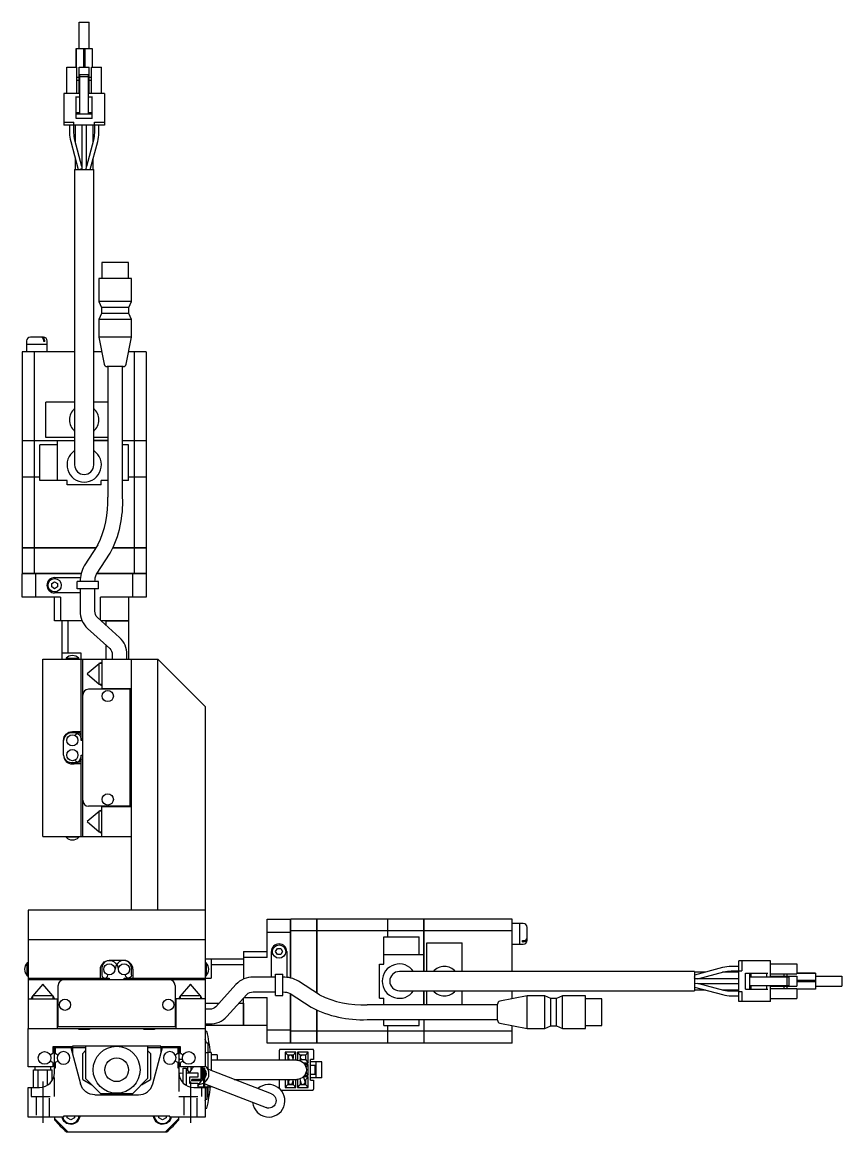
# Model space of a CAD drawing. Extents: x 0 to 1293, y -8 to 999.
# Drawn here: x 669 to 946.6, y 325.2 to 700.8 of the extents above; entities that cross this region are included whole.
import ezdxf

# ---------------------------------------------------------------- set-up
doc = ezdxf.new("R2010")
doc.units = 0
doc.header["$LTSCALE"] = 0.5
doc.linetypes.add('CENTER', pattern=[50.8, 31.75, -6.35, 6.35, -6.35])
doc.linetypes.add('DASHED', pattern=[19.05, 12.7, -6.35])
for name, color, linetype in [('MSM_CENTER', 1, 'CENTER'), ('MSM_CONTINUOUS', 7, 'CONTINUOUS'), ('MSM_DASHED', 4, 'DASHED')]:
    doc.layers.add(name, color=color, linetype=linetype)

msp = doc.modelspace()

# ---------------------------------------------------------------- linework, layer by layer
at = {"layer": 'MSM_CENTER'}
for p, q in [((675.96, 342.25), (675.96, 328.25)), ((725.96, 342.25), (725.96, 328.25))]:
    msp.add_line(p, q, dxfattribs=at)
at = {"layer": 'MSM_CONTINUOUS'}
for p, q in [((688.26, 691.95), (688.26, 700.85)), ((688.26, 700.85), (691.66, 700.85)), ((688.26, 691.95), (688.26, 700.85)), ((688.26, 691.95), (688.26, 700.85)), ((691.66, 691.95), (691.66, 700.85)), ((687.26, 691), (687.26, 691.95)), ((687.26, 691.95), (692.66, 691.95)), ((687.26, 691.95), (687.26, 685.6)), ((689.71, 691.95), (689.71, 685.6)), ((690.21, 691.95), (690.21, 685.6)), ((692.66, 691.95), (692.66, 685.6)), ((687.26, 690.7), (687.26, 691)), ((687.26, 685.6), (687.26, 690.7)), ((687.26, 688.9), (687.26, 689.2)), ((687.26, 689.2), (687.26, 689.01)), ((687.26, 689.01), (687.26, 685.6)), ((687.26, 685.6), (687.26, 688.9)), ((684.06, 685.6), (687.46, 685.6)), ((684.06, 676.7), (684.06, 685.6)), ((687.46, 676.7), (687.46, 685.6)), ((688.26, 685.6), (691.66, 685.6)), ((688.26, 676.7), (688.26, 685.6)), ((691.66, 676.7), (691.66, 685.6)), ((692.46, 685.6), (695.86, 685.6)), ((692.46, 676.7), (692.46, 685.6)), ((695.86, 676.7), (695.86, 685.6)), ((687.46, 682.25), (688.26, 682.25)), ((687.46, 681.25), (688.26, 681.25)), ((688.46, 669.7), (688.46, 683)), ((691.46, 683), (688.46, 683)), ((691.46, 682.3), (688.46, 682.3)), ((691.46, 669.7), (691.46, 683)), ((691.66, 682.25), (692.46, 682.25)), ((691.66, 681.25), (692.46, 681.25)), ((683.06, 676.7), (683.06, 666)), ((688.46, 676.7), (683.06, 676.7)), ((696.86, 676.7), (691.46, 676.7)), ((696.86, 676.7), (696.86, 666)), ((687.26, 668.2), (687.26, 675.75)), ((688.46, 675.45), (687.26, 675.45)), ((692.66, 675.45), (691.46, 675.45)), ((692.66, 668.2), (692.66, 675.75)), ((688.46, 670.2), (687.26, 670.2)), ((692.66, 669.7), (687.26, 669.7)), ((692.66, 670.2), (691.46, 670.2)), ((683.06, 667), (686.46, 667)), ((696.86, 666), (683.06, 666)), ((685.01, 666), (685.01, 663.37)), ((686.46, 666), (686.46, 667)), ((686.51, 663.37), (686.51, 666)), ((686.96, 666), (686.96, 660.42)), ((692.66, 668.2), (687.26, 668.2)), ((689.21, 666), (689.21, 651)), ((690.71, 652.03), (690.71, 666)), ((692.96, 660.42), (692.96, 666)), ((693.41, 666), (693.41, 663.36)), ((693.46, 667), (696.86, 667)), ((693.46, 666), (693.46, 667)), ((694.91, 663.36), (694.91, 666)), ((685.39, 660.48), (687.93, 651)), ((689.21, 652.03), (686.84, 660.87)), ((693.08, 660.88), (690.71, 652.03)), ((691.99, 651), (694.53, 660.49)), ((686.96, 654.63), (686.96, 651)), ((692.96, 651), (692.96, 654.63)), ((686.71, 651), (693.21, 651)), ((686.71, 651), (686.71, 551)), ((689.21, 651.09), (688.92, 651)), ((690.6, 651.13), (690.71, 652.03)), ((690.71, 651), (690.71, 651.09)), ((693.21, 551), (693.21, 651)), ((704.96, 619.55), (695.96, 619.55)), ((695.96, 619.55), (695.96, 614.05)), ((704.96, 614.05), (704.96, 619.55)), ((705.96, 614.05), (694.96, 614.05)), ((694.96, 614.05), (694.96, 606.25)), ((705.96, 606.25), (705.96, 614.05)), ((705.96, 606.25), (694.96, 606.25)), ((694.96, 606.25), (695.81, 604.25)), ((705.11, 604.25), (705.96, 606.25)), ((695.81, 602.25), (694.96, 600.25)), ((705.11, 604.25), (695.81, 604.25)), ((695.81, 604.25), (695.81, 602.25)), ((705.11, 602.25), (695.81, 602.25)), ((705.11, 602.25), (705.11, 604.25)), ((705.96, 600.25), (705.11, 602.25)), ((705.96, 600.25), (694.96, 600.25)), ((694.96, 600.25), (694.96, 594.25)), ((705.96, 594.25), (705.96, 600.25)), ((676.16, 594.25), (671.76, 594.25)), ((705.96, 594.25), (694.96, 594.25)), ((694.96, 594.25), (696.77, 585.05)), ((704.15, 585.05), (705.96, 594.25)), ((670.46, 592.95), (670.46, 591.8)), ((677.46, 591.8), (670.46, 591.8)), ((670.46, 591.75), (670.46, 589.25)), ((677.46, 591.75), (670.46, 591.75)), ((670.51, 591.8), (670.51, 591.75)), ((676.25, 592.75), (676.25, 592.95)), ((676.61, 592.75), (676.25, 592.75)), ((676.61, 592.75), (676.61, 592.95)), ((677.41, 591.75), (677.41, 591.8)), ((677.46, 591.8), (677.46, 592.95)), ((677.46, 589.25), (677.46, 591.75)), ((686.71, 589.25), (668.96, 589.25)), ((668.96, 589.25), (668.96, 559.3)), ((672.99, 589.25), (672.99, 559.3)), ((695.94, 589.25), (693.21, 589.25)), ((710.96, 589.25), (704.98, 589.25)), ((706.93, 589.25), (706.93, 559.3)), ((710.96, 589.25), (710.96, 559.3)), ((703.17, 584.25), (697.75, 584.25)), ((697.96, 584.25), (697.96, 540.05)), ((702.96, 540.05), (702.96, 584.25)), ((676.96, 560.25), (676.96, 572.25)), ((686.71, 572.25), (676.96, 572.25)), ((697.96, 572.25), (693.21, 572.25)), ((702.96, 560.25), (702.96, 572.25)), ((686.71, 560.25), (676.96, 560.25)), ((697.96, 560.25), (693.21, 560.25)), ((668.96, 559.3), (686.71, 559.3)), ((668.96, 559.25), (668.96, 547)), ((668.96, 559.25), (686.71, 559.25)), ((669.01, 559.3), (669.01, 559.25)), ((672.99, 559.25), (672.99, 547)), ((673.25, 559.3), (673.25, 559.25)), ((674.96, 545.75), (674.96, 557.75)), ((680.96, 557.75), (674.96, 557.75)), ((680.96, 545.75), (680.96, 559.25)), ((693.21, 559.3), (697.96, 559.3)), ((697.96, 559.25), (693.21, 559.25)), ((702.96, 559.3), (710.96, 559.3)), ((702.96, 559.25), (710.96, 559.25)), ((704.96, 557.75), (702.96, 557.75)), ((704.96, 545.75), (704.96, 557.75)), ((706.67, 559.3), (706.67, 559.25)), ((706.93, 559.25), (706.93, 547)), ((710.91, 559.3), (710.91, 559.25)), ((710.96, 559.25), (710.96, 547)), ((668.96, 547), (674.96, 547)), ((668.96, 546.95), (668.96, 523)), ((668.96, 546.95), (674.96, 546.95)), ((669.01, 547), (669.01, 546.95)), ((672.99, 546.95), (672.99, 523)), ((673.25, 547), (673.25, 546.95)), ((684.18, 545.75), (674.96, 545.75)), ((684.18, 544.25), (684.18, 545.75)), ((697.96, 545.75), (695.74, 545.75)), ((695.74, 544.25), (695.74, 545.75)), ((704.96, 545.75), (702.96, 545.75)), ((704.96, 547), (710.96, 547)), ((704.96, 546.95), (710.96, 546.95)), ((706.67, 547), (706.67, 546.95)), ((706.93, 546.95), (706.93, 523)), ((710.91, 547), (710.91, 546.95)), ((710.96, 546.95), (710.96, 523)), ((695.74, 544.25), (684.18, 544.25)), ((668.96, 523), (694.02, 523)), ((668.96, 522.95), (668.96, 514.25)), ((668.96, 522.95), (693.98, 522.95)), ((669.01, 523), (669.01, 522.95)), ((672.99, 522.95), (672.99, 514.25)), ((673.25, 523), (673.25, 522.95)), ((694.62, 523.91), (689.94, 516.8)), ((699.68, 522.95), (710.96, 522.95)), ((699.7, 523), (710.96, 523)), ((706.67, 523), (706.67, 522.95)), ((706.93, 522.95), (706.93, 514.25)), ((710.91, 523), (710.91, 522.95)), ((710.96, 522.95), (710.96, 514.25)), ((694.12, 514.05), (698.8, 521.17)), ((688.93, 514.25), (668.96, 514.25)), ((669.06, 514.25), (668.96, 514.15)), ((668.96, 506.25), (668.96, 514.15)), ((688.9, 514.15), (668.96, 514.15)), ((673.5, 514.25), (673.46, 514.15)), ((673.46, 514.15), (673.46, 506.25)), ((678.96, 510.82), (679.96, 511.4)), ((678.96, 509.67), (678.96, 510.82)), ((679.96, 512.85), (688.67, 512.85)), ((679.96, 511.4), (680.96, 510.82)), ((680.96, 510.82), (680.96, 509.67)), ((687.62, 509), (687.62, 511.5)), ((687.87, 511.5), (687.62, 511.5)), ((694.86, 511.5), (687.87, 511.5)), ((710.96, 514.15), (694.18, 514.15)), ((710.96, 514.25), (694.25, 514.25)), ((694.86, 509), (694.86, 511.5)), ((706.42, 514.25), (706.46, 514.15)), ((706.46, 506.25), (706.46, 514.15)), ((710.96, 514.15), (710.86, 514.25)), ((710.96, 514.15), (710.96, 506.25)), ((679.96, 509.09), (678.96, 509.67)), ((680.96, 509.67), (679.96, 509.09)), ((688.59, 507.65), (679.96, 507.65)), ((687.87, 509), (687.62, 509)), ((694.86, 509), (687.87, 509)), ((688.59, 509), (688.59, 501.52)), ((693.59, 501.52), (693.59, 509)), ((681.96, 506.25), (668.96, 506.25)), ((679.96, 498.25), (679.96, 506.25)), ((681.96, 506.25), (681.96, 498.25)), ((710.96, 506.25), (695.46, 506.25)), ((695.46, 498.44), (695.46, 506.25)), ((704.96, 506.25), (704.96, 498.25)), ((689.25, 498.25), (679.96, 498.25)), ((682.46, 485.25), (682.46, 498.25)), ((684.46, 498.25), (684.46, 487.25)), ((701.96, 492.61), (694.43, 499.36)), ((704.96, 498.25), (695.67, 498.25)), ((697.46, 496.64), (697.46, 498.25)), ((697.46, 498.25), (704.96, 498.25)), ((704.96, 498.25), (704.96, 485.25)), ((691.09, 495.64), (698.62, 488.89)), ((697.46, 485.25), (697.46, 489.93)), ((675.96, 425.25), (675.96, 485.25)), ((675.96, 485.25), (714.96, 485.25)), ((688.96, 487.25), (682.46, 487.25)), ((683.81, 485.54), (688.11, 485.54)), ((683.81, 485.54), (683.81, 485.25)), ((688.11, 485.25), (688.11, 485.54)), ((688.96, 457.75), (688.96, 487.25)), ((689.46, 425.25), (689.46, 485.25)), ((695.96, 485.25), (695.96, 475.05)), ((699.46, 486.73), (699.46, 485.25)), ((704.46, 485.25), (704.46, 486.73)), ((705.96, 400.25), (705.96, 485.25)), ((714.96, 400.35), (714.96, 485.25)), ((730.96, 469.25), (714.96, 485.25)), ((695.01, 483.69), (690.96, 480.25)), ((694.96, 483.75), (694.96, 476.75)), ((695.96, 483.75), (694.96, 483.75)), ((695.84, 484.15), (695.09, 483.75)), ((695.96, 483.99), (695.84, 484.15)), ((690.96, 480.25), (695.01, 476.81)), ((705.46, 475.05), (691.46, 475.05)), ((694.96, 476.75), (695.96, 476.75)), ((695.09, 476.75), (695.84, 476.35)), ((695.84, 476.35), (695.96, 476.51)), ((695.96, 475.25), (705.96, 475.25)), ((704.46, 475.25), (704.46, 475.05)), ((705.46, 475.05), (705.46, 435.45)), ((730.96, 469.25), (730.96, 400.35)), ((687.96, 460.25), (685.46, 460.25)), ((685.96, 460.75), (688.96, 460.75)), ((682.96, 452.75), (682.96, 457.75)), ((689.46, 457.75), (688.96, 457.75)), ((688.96, 425.25), (688.96, 452.75)), ((688.96, 452.75), (689.46, 452.75)), ((685.46, 450.25), (687.96, 450.25)), ((688.96, 449.75), (685.96, 449.75)), ((695.04, 433.71), (690.96, 430.25)), ((705.46, 435.45), (691.46, 435.45)), ((694.96, 433.75), (694.96, 426.75)), ((695.96, 433.75), (694.96, 433.75)), ((695.84, 434.15), (695.09, 433.75)), ((695.96, 433.99), (695.84, 434.15)), ((695.96, 425.25), (695.96, 435.45)), ((705.96, 435.25), (695.96, 435.25)), ((704.46, 435.45), (704.46, 435.25)), ((690.96, 430.25), (695.02, 426.8)), ((675.96, 425.25), (705.96, 425.25)), ((683.81, 425.25), (683.81, 424.95)), ((688.11, 424.95), (683.81, 424.95)), ((688.11, 424.95), (688.11, 425.25)), ((694.96, 426.75), (695.96, 426.75)), ((695.09, 426.75), (695.84, 426.35)), ((695.84, 426.35), (695.96, 426.51)), ((730.96, 400.25), (670.96, 400.25)), ((670.96, 400.25), (670.96, 360.25)), ((705.96, 400.35), (714.96, 400.35)), ((714.96, 400.35), (715.06, 400.25)), ((730.86, 400.25), (730.96, 400.35)), ((730.96, 400.25), (730.96, 360.25)), ((751.96, 384.25), (751.96, 397.25)), ((751.96, 397.25), (759.86, 397.25)), ((759.86, 377.3), (759.86, 397.25)), ((759.96, 397.15), (759.86, 397.25)), ((759.96, 377.28), (759.96, 397.25)), ((768.66, 397.25), (759.96, 397.25)), ((768.66, 397.25), (768.66, 372.22)), ((768.71, 397.2), (768.66, 397.2)), ((768.71, 397.25), (768.71, 372.19)), ((792.66, 397.25), (768.71, 397.25)), ((792.66, 397.25), (792.66, 391.25)), ((792.71, 397.2), (792.66, 397.2)), ((804.96, 397.25), (792.71, 397.25)), ((792.71, 397.25), (792.71, 391.25)), ((804.96, 379.5), (804.96, 397.25)), ((805.01, 397.2), (804.96, 397.2)), ((805.01, 397.25), (805.01, 379.5)), ((834.96, 397.25), (805.01, 397.25)), ((834.96, 379.5), (834.96, 397.25)), ((837.46, 395.75), (834.96, 395.75)), ((837.46, 388.75), (837.46, 395.75)), ((837.51, 395.7), (837.46, 395.7)), ((837.51, 388.75), (837.51, 395.75)), ((838.66, 395.75), (837.51, 395.75)), ((839.96, 390.05), (839.96, 394.45)), ((759.86, 392.75), (751.96, 392.75)), ((759.96, 392.71), (759.86, 392.75)), ((768.66, 393.22), (759.96, 393.22)), ((768.71, 392.96), (768.66, 392.96)), ((792.66, 393.22), (768.71, 393.22)), ((791.46, 382.03), (791.46, 391.25)), ((791.46, 391.25), (803.46, 391.25)), ((792.71, 392.96), (792.66, 392.96)), ((804.96, 393.22), (792.71, 393.22)), ((803.46, 385.25), (803.46, 391.25)), ((805.01, 392.96), (804.96, 392.96)), ((834.96, 393.22), (805.01, 393.22)), ((730.96, 390.25), (670.96, 390.25)), ((754.81, 386.25), (755.38, 387.25)), ((755.38, 387.25), (756.54, 387.25)), ((756.54, 387.25), (757.11, 386.25)), ((805.96, 379.5), (805.96, 389.25)), ((805.96, 389.25), (817.96, 389.25)), ((817.96, 379.5), (817.96, 389.25)), ((834.96, 388.75), (837.46, 388.75)), ((837.46, 388.8), (837.51, 388.8)), ((837.51, 388.75), (838.66, 388.75)), ((838.46, 389.96), (838.66, 389.96)), ((838.46, 389.6), (838.46, 389.96)), ((838.46, 389.6), (838.66, 389.6)), ((703.46, 383.25), (698.46, 383.25)), ((730.96, 383.75), (743.96, 383.75)), ((732.96, 383.75), (732.96, 377.25)), ((743.96, 386.25), (743.96, 376.96)), ((743.96, 386.25), (751.96, 386.25)), ((751.96, 384.25), (743.96, 384.25)), ((753.36, 377.62), (753.36, 386.25)), ((755.38, 385.25), (754.81, 386.25)), ((756.54, 385.25), (755.38, 385.25)), ((757.11, 386.25), (756.54, 385.25)), ((758.56, 386.25), (758.56, 377.54)), ((791.46, 385.25), (804.96, 385.25)), ((922.41, 383.15), (911.71, 383.15)), ((911.71, 369.35), (911.71, 383.15)), ((912.71, 383.15), (912.71, 379.75)), ((922.41, 377.75), (922.41, 383.15)), ((670.67, 378.1), (670.67, 382.4)), ((670.96, 382.4), (670.67, 382.4)), ((695.46, 377.25), (695.46, 380.25)), ((695.96, 380.75), (695.96, 378.25)), ((705.96, 378.25), (705.96, 380.75)), ((706.46, 380.25), (706.46, 377.25)), ((731.25, 382.4), (730.96, 382.4)), ((731.25, 382.4), (731.25, 378.1)), ((743.96, 381.75), (732.96, 381.75)), ((789.96, 370.47), (789.96, 382.03)), ((789.96, 382.03), (791.46, 382.03)), ((896.71, 379.5), (796.71, 379.5)), ((906.19, 380.82), (896.71, 378.27)), ((896.71, 379.5), (896.71, 373)), ((897.74, 377), (906.58, 379.37)), ((911.71, 381.2), (909.08, 381.2)), ((909.08, 379.7), (911.71, 379.7)), ((911.71, 379.75), (912.71, 379.75)), ((922.41, 382.15), (931.31, 382.15)), ((931.31, 382.15), (931.31, 378.75)), ((670.67, 378.1), (670.96, 378.1)), ((670.96, 377.25), (698.46, 377.25)), ((670.96, 376.75), (730.96, 376.75)), ((698.46, 377.25), (698.46, 376.75)), ((703.46, 377.25), (732.96, 377.25)), ((703.46, 376.75), (703.46, 377.25)), ((730.96, 378.1), (731.25, 378.1)), ((754.71, 377.62), (747.23, 377.62)), ((754.71, 378.59), (757.21, 378.59)), ((754.71, 378.33), (754.71, 378.59)), ((754.71, 371.35), (754.71, 378.33)), ((757.21, 378.33), (757.21, 378.59)), ((757.21, 371.35), (757.21, 378.33)), ((769.63, 371.59), (762.51, 376.27)), ((900.34, 379.25), (896.71, 379.25)), ((896.8, 377), (896.71, 377.28)), ((911.71, 377), (896.71, 377)), ((896.84, 375.61), (897.74, 375.5)), ((911.71, 379.25), (906.13, 379.25)), ((913.91, 373.55), (913.91, 378.95)), ((913.91, 378.95), (921.46, 378.95)), ((915.41, 373.55), (915.41, 378.95)), ((915.41, 377.75), (928.71, 377.75)), ((915.91, 377.75), (915.91, 378.95)), ((921.16, 377.75), (921.16, 378.95)), ((922.41, 378.75), (931.31, 378.75)), ((922.41, 377.95), (931.31, 377.95)), ((926.96, 378.75), (926.96, 377.95)), ((927.96, 378.75), (927.96, 377.95)), ((928.01, 374.75), (928.01, 377.75)), ((928.71, 374.75), (928.71, 377.75)), ((931.31, 378.95), (934.61, 378.95)), ((934.73, 378.95), (931.31, 378.95)), ((931.31, 378.95), (936.41, 378.95)), ((937.66, 378.95), (931.31, 378.95)), ((931.31, 377.95), (931.31, 374.55)), ((937.66, 376.5), (931.31, 376.5)), ((937.66, 376), (931.31, 376)), ((934.61, 378.95), (934.91, 378.95)), ((934.91, 378.95), (934.73, 378.95)), ((936.41, 378.95), (936.71, 378.95)), ((936.71, 378.95), (937.66, 378.95)), ((937.66, 378.95), (937.66, 373.55)), ((937.66, 377.95), (946.56, 377.95)), ((937.66, 377.95), (946.56, 377.95)), ((937.66, 377.95), (946.56, 377.95)), ((946.56, 377.95), (946.56, 374.55)), ((675.96, 375.25), (672.51, 371.19)), ((679.37, 371.25), (675.96, 375.25)), ((681.16, 360.75), (681.16, 374.75)), ((720.76, 374.75), (720.76, 360.75)), ((725.96, 375.25), (722.52, 371.2)), ((729.37, 371.25), (725.96, 375.25)), ((741.35, 375.11), (734.6, 367.59)), ((747.23, 372.62), (754.71, 372.62)), ((759.76, 372.09), (766.88, 367.41)), ((759.86, 355.25), (759.86, 372.02)), ((759.96, 355.25), (759.96, 371.96)), ((796.71, 373), (896.71, 373)), ((804.96, 368.25), (804.96, 373)), ((805.01, 373), (805.01, 368.25)), ((805.96, 368.25), (805.96, 373)), ((817.96, 368.25), (817.96, 373)), ((834.96, 370.26), (834.96, 373)), ((896.71, 375.5), (896.8, 375.5)), ((896.71, 374.22), (906.2, 371.68)), ((896.71, 373.25), (900.34, 373.25)), ((897.74, 375.5), (911.71, 375.5)), ((906.59, 373.12), (897.74, 375.5)), ((906.13, 373.25), (911.71, 373.25)), ((911.71, 372.8), (909.08, 372.8)), ((911.71, 372.75), (912.71, 372.75)), ((912.71, 372.75), (912.71, 369.35)), ((913.91, 373.55), (921.46, 373.55)), ((915.41, 374.75), (928.71, 374.75)), ((915.91, 373.55), (915.91, 374.75)), ((921.16, 373.55), (921.16, 374.75)), ((922.41, 369.35), (922.41, 374.75)), ((922.41, 374.55), (931.31, 374.55)), ((922.41, 373.75), (931.31, 373.75)), ((926.96, 374.55), (926.96, 373.75)), ((927.96, 374.55), (927.96, 373.75)), ((931.31, 373.75), (931.31, 370.35)), ((937.66, 373.55), (931.31, 373.55)), ((937.66, 374.55), (946.56, 374.55)), ((670.96, 370.25), (681.16, 370.25)), ((672.46, 371.12), (672.06, 370.37)), ((672.06, 370.37), (672.22, 370.25)), ((679.46, 371.25), (672.46, 371.25)), ((672.46, 371.25), (672.46, 370.25)), ((679.46, 370.25), (679.46, 371.25)), ((679.86, 370.37), (679.46, 371.12)), ((679.7, 370.25), (679.86, 370.37)), ((680.96, 360.25), (680.96, 370.25)), ((730.96, 370.25), (720.76, 370.25)), ((720.96, 370.25), (720.96, 360.25)), ((722.46, 371.12), (722.06, 370.37)), ((722.06, 370.37), (722.22, 370.25)), ((729.46, 371.25), (722.46, 371.25)), ((722.46, 371.25), (722.46, 370.25)), ((729.46, 370.25), (729.46, 371.25)), ((729.86, 370.37), (729.46, 371.12)), ((729.7, 370.25), (729.86, 370.37)), ((730.96, 368.75), (735.64, 368.75)), ((738.32, 364.25), (745.07, 371.78)), ((742.36, 368.75), (743.96, 368.75)), ((743.96, 361.25), (743.96, 370.54)), ((743.96, 368.75), (743.96, 361.25)), ((744.15, 370.75), (751.96, 370.75)), ((751.96, 355.25), (751.96, 370.75)), ((754.71, 371.35), (757.21, 371.35)), ((829.96, 368.25), (785.76, 368.25)), ((789.96, 370.47), (791.46, 370.47)), ((791.46, 368.25), (791.46, 370.47)), ((829.96, 363.04), (829.96, 368.46)), ((839.96, 371.25), (830.77, 369.44)), ((839.96, 360.25), (839.96, 371.25)), ((845.96, 371.25), (839.96, 371.25)), ((845.96, 360.25), (845.96, 371.25)), ((847.96, 370.4), (845.96, 371.25)), ((847.96, 361.1), (847.96, 370.4)), ((849.96, 370.4), (847.96, 370.4)), ((851.96, 371.25), (849.96, 370.4)), ((849.96, 361.1), (849.96, 370.4)), ((851.96, 360.25), (851.96, 371.25)), ((859.76, 371.25), (851.96, 371.25)), ((859.76, 360.25), (859.76, 371.25)), ((865.26, 370.25), (859.76, 370.25)), ((865.26, 361.25), (865.26, 370.25)), ((909.08, 371.3), (911.71, 371.3)), ((922.41, 369.35), (911.71, 369.35)), ((922.41, 370.35), (931.31, 370.35)), ((732.44, 366.75), (730.96, 366.75)), ((768.66, 366.53), (768.66, 355.25)), ((768.71, 366.51), (768.71, 355.25)), ((681.16, 361.75), (680.96, 361.75)), ((720.76, 360.75), (681.16, 360.75)), ((720.96, 361.75), (720.76, 361.75)), ((730.96, 361.75), (732.44, 361.75)), ((743.96, 361.25), (730.96, 361.25)), ((751.96, 361.25), (743.96, 361.25)), ((785.76, 363.25), (829.96, 363.25)), ((791.46, 361.25), (791.46, 363.25)), ((791.46, 361.25), (803.46, 361.25)), ((792.66, 361.25), (792.66, 355.25)), ((792.71, 361.25), (792.71, 355.25)), ((803.46, 361.25), (803.46, 363.25)), ((804.96, 363.25), (804.96, 355.25)), ((805.01, 363.25), (805.01, 355.25)), ((805.96, 363.25), (817.96, 363.25)), ((830.77, 362.05), (839.96, 360.25)), ((834.96, 355.25), (834.96, 361.23)), ((845.96, 360.25), (847.96, 361.1)), ((847.96, 361.1), (849.96, 361.1)), ((849.96, 361.1), (851.96, 360.25)), ((859.76, 361.25), (865.26, 361.25)), ((670.96, 360.25), (680.96, 360.25)), ((670.96, 347.25), (670.96, 360.25)), ((670.96, 360.25), (680.96, 360.25)), ((680.96, 360.25), (688.16, 360.25)), ((688.16, 360.25), (691.76, 360.25)), ((688.16, 359.9), (688.16, 360.25)), ((691.76, 359.9), (688.16, 359.9)), ((690.71, 360.25), (690.71, 359.9)), ((691.76, 360.25), (691.76, 359.9)), ((691.76, 360.25), (710.16, 360.25)), ((710.16, 360.25), (713.76, 360.25)), ((710.16, 359.9), (710.16, 360.25)), ((713.76, 359.9), (710.16, 359.9)), ((711.21, 359.9), (711.21, 360.25)), ((713.76, 360.25), (713.76, 359.9)), ((713.76, 360.25), (730.96, 360.25)), ((720.96, 360.25), (730.96, 360.25)), ((730.96, 360.25), (730.96, 347.25)), ((731.53, 359.25), (730.96, 359.25)), ((751.96, 359.75), (759.86, 359.75)), ((759.96, 359.79), (759.86, 359.75)), ((768.66, 359.28), (759.96, 359.28)), ((768.71, 359.53), (768.66, 359.53)), ((792.66, 359.28), (768.71, 359.28)), ((792.71, 359.53), (792.66, 359.53)), ((804.96, 359.28), (792.71, 359.28)), ((805.01, 359.53), (804.96, 359.53)), ((834.96, 359.28), (805.01, 359.28)), ((839.96, 360.25), (845.96, 360.25)), ((851.96, 360.25), (859.76, 360.25)), ((685.96, 354.05), (679.36, 354.05)), ((679.36, 354.05), (679.36, 351.78)), ((679.96, 346.75), (679.96, 354.05)), ((680.16, 353.75), (680.16, 351.78)), ((680.16, 353.75), (690.46, 353.75)), ((685.46, 353.75), (688.75, 341.45)), ((715.96, 354.25), (685.96, 354.25)), ((685.96, 354.25), (685.96, 354.05)), ((685.96, 353.75), (685.96, 351.88)), ((690.46, 354.25), (690.46, 343.25)), ((711.46, 354.25), (711.46, 343.25)), ((711.46, 353.75), (721.76, 353.75)), ((713.17, 341.45), (716.46, 353.75)), ((715.96, 354.05), (715.96, 354.25)), ((722.56, 354.05), (715.96, 354.05)), ((715.96, 353.75), (715.96, 351.88)), ((721.76, 351.78), (721.76, 353.75)), ((721.96, 354.05), (721.96, 346.75)), ((722.42, 353.88), (722.56, 353.87)), ((722.56, 351.78), (722.56, 354.05)), ((731.36, 355.25), (730.96, 356.64)), ((731.96, 355.25), (731.36, 355.25)), ((731.96, 346.42), (731.96, 355.25)), ((759.86, 355.25), (751.96, 355.25)), ((767.36, 353.15), (756.36, 353.15)), ((759.86, 355.25), (759.96, 355.35)), ((768.66, 355.25), (759.96, 355.25)), ((768.71, 355.3), (768.66, 355.3)), ((792.66, 355.25), (768.71, 355.25)), ((792.71, 355.3), (792.66, 355.3)), ((804.96, 355.25), (792.71, 355.25)), ((805.01, 355.3), (804.96, 355.3)), ((834.96, 355.25), (805.01, 355.25)), ((690.46, 352.75), (689.46, 351.75)), ((689.46, 342.94), (689.46, 351.75)), ((712.46, 351.75), (711.46, 352.75)), ((712.46, 351.75), (712.46, 342.94)), ((722.56, 352.03), (721.96, 352.03)), ((722.42, 349.82), (723.24, 349.89)), ((731.96, 352.03), (730.96, 352.03)), ((732.96, 352.07), (731.96, 352.07)), ((732.96, 352.07), (732.96, 346.03)), ((734.96, 351.25), (732.96, 351.25)), ((761.96, 349.5), (732.96, 349.5)), ((734.96, 351.25), (734.96, 349.5)), ((756.06, 349.5), (756.06, 352.85)), ((761.61, 352.25), (758.06, 352.25)), ((758.06, 352.25), (758.06, 349.5)), ((758.96, 351.2), (758.06, 352.25)), ((758.96, 349.7), (758.79, 349.5)), ((758.96, 351.2), (758.96, 349.7)), ((760.71, 351.2), (758.96, 351.2)), ((758.96, 350.82), (759.34, 351.2)), ((759.25, 349.78), (758.96, 350.07)), ((758.96, 349.7), (759.28, 349.7)), ((759.12, 350.23), (759.33, 349.5)), ((760.9, 349.5), (760.55, 350.66)), ((760.71, 351.2), (761.61, 352.25)), ((760.71, 351.2), (760.71, 350.13)), ((761.61, 349.5), (761.61, 352.25)), ((762.21, 352.25), (762.21, 349.49)), ((765.86, 352.25), (762.21, 352.25)), ((763.16, 351.2), (762.21, 352.25)), ((763.16, 349.7), (762.86, 349.37)), ((763.16, 351.2), (763.16, 349.7)), ((764.91, 351.2), (763.16, 351.2)), ((763.16, 350.82), (763.54, 351.2)), ((763.54, 349.7), (763.16, 350.07)), ((763.16, 349.7), (764.91, 349.7)), ((764.91, 351.2), (765.86, 352.25)), ((764.91, 351.2), (764.91, 349.7)), ((764.91, 349.7), (765.86, 348.65)), ((765.86, 348.65), (765.86, 352.25)), ((767.66, 349.75), (766.66, 349.75)), ((766.66, 342.75), (766.66, 349.75)), ((767.66, 352.85), (767.66, 349.75)), ((679.36, 347.25), (670.96, 347.25)), ((672.78, 340.25), (672.78, 346.25)), ((672.78, 346.25), (679.14, 346.25)), ((673.21, 347.25), (673.21, 346.25)), ((674.37, 340.25), (674.37, 346.25)), ((677.55, 341.03), (677.55, 346.25)), ((678.71, 346.25), (678.71, 347.25)), ((679.14, 342.66), (679.14, 346.25)), ((679.36, 348.71), (679.36, 347.25)), ((679.86, 345.25), (679.86, 346.75)), ((680.16, 346.75), (679.86, 346.75)), ((680.16, 348.71), (680.16, 346.75)), ((721.76, 346.75), (721.76, 348.71)), ((722.06, 346.75), (721.76, 346.75)), ((722.06, 346.75), (722.06, 345.25)), ((722.56, 347.25), (722.56, 348.71)), ((730.96, 347.25), (722.56, 347.25)), ((723.46, 341.78), (723.46, 346.75)), ((723.46, 346.75), (724.46, 346.75)), ((724.46, 346.75), (724.46, 340.98)), ((725.06, 345.84), (725.06, 347.25)), ((726.37, 346.53), (725.49, 345.25)), ((726.16, 346.23), (726.16, 347.25)), ((729.46, 347.25), (729.46, 342.95)), ((729.96, 347.25), (729.96, 342.95)), ((730.36, 346.75), (730.36, 340.25)), ((730.36, 346.75), (730.86, 346.75)), ((730.86, 340.25), (730.86, 346.75)), ((753.37, 338.08), (731.83, 346.47)), ((764.15, 348.65), (765.86, 348.65)), ((765.86, 348.05), (764.67, 348.05)), ((765.07, 347.18), (765.86, 348.05)), ((765.86, 344.45), (765.86, 348.05)), ((770.46, 348.95), (766.66, 348.95)), ((766.66, 347.75), (768.16, 347.75)), ((768.16, 344.75), (768.16, 347.75)), ((768.55, 343.55), (768.55, 348.95)), ((770.46, 343.55), (770.46, 348.95)), ((689.46, 342.94), (692.55, 341.16)), ((690.46, 343.25), (695.46, 338.25)), ((706.46, 338.25), (711.46, 343.25)), ((709.38, 341.16), (712.46, 342.94)), ((723.46, 344.99), (722.42, 345.08)), ((723.46, 342.3), (723.26, 342)), ((724.46, 345.25), (728.46, 345.25)), ((728.46, 343.75), (725.66, 343.75)), ((725.66, 343.75), (725.66, 341.75)), ((726.46, 342.45), (726.46, 342.95)), ((729.46, 342.95), (726.46, 342.95)), ((729.46, 342.45), (726.46, 342.45)), ((728.46, 345.25), (728.46, 343.75)), ((728.46, 340.75), (729.34, 342.03)), ((729.34, 342.03), (729.66, 342.49)), ((729.96, 342.93), (730.36, 343.51)), ((740.75, 343), (761.96, 343)), ((756.06, 339.91), (756.06, 343)), ((758.06, 343), (758.06, 340.25)), ((758.96, 342.8), (758.79, 343)), ((758.96, 342.8), (758.96, 341.3)), ((759.28, 342.8), (758.96, 342.8)), ((758.96, 342.42), (759.25, 342.71)), ((759.33, 343), (759.12, 342.26)), ((760.55, 341.83), (760.9, 343)), ((760.71, 342.36), (760.71, 341.3)), ((761.61, 340.25), (761.61, 343)), ((762.21, 343.01), (762.21, 340.25)), ((763, 342.98), (762.86, 343.13)), ((762.95, 343.15), (763.31, 341.85)), ((763.16, 342.39), (763.16, 341.3)), ((764.76, 342.25), (764.28, 343.97)), ((765.86, 343.85), (764.31, 343.85)), ((764.6, 342.8), (764.91, 342.8)), ((764.67, 344.45), (765.86, 344.45)), ((764.91, 342.8), (765.86, 343.85)), ((764.91, 342.8), (764.91, 341.3)), ((765.07, 345.32), (765.86, 344.45)), ((765.86, 340.25), (765.86, 343.85)), ((766.66, 344.75), (768.16, 344.75)), ((770.46, 343.55), (766.66, 343.55)), ((766.66, 342.75), (767.66, 342.75)), ((767.66, 342.75), (767.66, 339.65)), ((670.96, 330.25), (670.96, 340.25)), ((670.96, 340.25), (674.86, 340.25)), ((695.46, 338.25), (706.46, 338.25)), ((697.59, 338.25), (698.46, 337.75)), ((703.46, 337.75), (704.33, 338.25)), ((725.66, 341.75), (728.46, 341.75)), ((727.06, 340.25), (730.96, 340.25)), ((728.46, 341.75), (728.46, 340.25)), ((728.46, 340.47), (730.36, 340.47)), ((730.28, 341.71), (730.36, 341.68)), ((730.86, 341.48), (751.55, 333.42)), ((730.86, 340.47), (731.96, 340.47)), ((730.96, 340.25), (730.96, 330.25)), ((731.46, 340.15), (730.96, 340.15)), ((731.46, 340.15), (731.46, 336.35)), ((731.96, 337.25), (731.96, 341.06)), ((731.96, 340.43), (732.96, 340.43)), ((732.96, 340.67), (732.96, 340.43)), ((756.62, 339.35), (767.36, 339.35)), ((758.96, 341.3), (758.06, 340.25)), ((758.06, 340.25), (761.61, 340.25)), ((759.34, 341.3), (758.96, 341.67)), ((758.96, 341.3), (760.71, 341.3)), ((760.71, 341.3), (761.61, 340.25)), ((763.16, 341.3), (762.21, 340.25)), ((762.21, 340.25), (765.86, 340.25)), ((763.54, 341.3), (763.16, 341.67)), ((763.16, 341.3), (764.91, 341.3)), ((764.91, 341.3), (765.86, 340.25)), ((693.58, 337.75), (708.34, 337.75)), ((730.96, 335.85), (731.1, 336.35)), ((730.96, 336.35), (731.46, 336.35)), ((731.46, 337.25), (731.96, 337.25)), ((718.96, 330.55), (682.96, 330.55)), ((682.96, 330.55), (682.96, 330.25)), ((684.21, 330.03), (684.21, 330.55)), ((686.71, 330.55), (686.71, 330.03)), ((715.21, 330.03), (715.21, 330.55)), ((717.71, 330.55), (717.71, 330.03)), ((718.96, 330.25), (718.96, 330.55)), ((730.96, 333.25), (731.53, 333.25)), ((682.96, 330.25), (670.96, 330.25)), ((679.96, 330.25), (679.96, 329.28)), ((679.96, 329.75), (684.46, 325.25)), ((685.46, 329.3), (684.21, 330.03)), ((686.71, 330.03), (685.46, 329.3)), ((716.46, 329.3), (715.21, 330.03)), ((717.71, 330.03), (716.46, 329.3)), ((717.46, 325.25), (721.96, 329.75)), ((730.96, 330.25), (718.96, 330.25)), ((721.96, 329.28), (721.96, 330.25)), ((683.99, 325.25), (717.93, 325.25))]:
    msp.add_line(p, q, dxfattribs=at)
for centre, radius in [((679.96, 510.25), 2.25), ((697.96, 472.75), 1.9), ((685.96, 457.75), 1.9), ((685.96, 452.75), 1.9), ((697.96, 437.75), 1.9), ((755.96, 386.25), 2.25), ((698.46, 380.25), 1.9), ((703.46, 380.25), 1.9), ((683.46, 368.25), 1.9), ((718.46, 368.25), 1.9), ((700.96, 346.25), 7.95), ((676.56, 350.25), 2.15), ((700.96, 346.25), 4), ((725.36, 350.25), 2.15)]:
    msp.add_circle(centre, radius, dxfattribs=at)
at = {"layer": 'MSM_CONTINUOUS', "extrusion": (0, 0, -1)}
for centre in [(-682.96, 350.25), (-718.96, 350.25)]:
    msp.add_circle(centre, 2.15, dxfattribs=at)
at = {"layer": 'MSM_CONTINUOUS'}
for centre, radius, start, end in [((696.16, 663.37), 11.15, 179.9911, 195.0006), ((683.8, 663.36), 11.11, 345, 0.006), ((690.92, 642.71), 8.64, 101.4457, 106.3197), ((692.28, 655.61), 4.79, 249.3932, 254.5796), ((671.76, 592.95), 1.3, 90, 180), ((675.29, 593.44), 0.809, 33.6126, 87.2927), ((675.61, 593.36), 0.891, 28.7486, 85.0367), ((674.64, 592.97), 1.61, 359.2584, 34.7863), ((676.16, 592.95), 1.3, 0, 90), ((674.94, 592.96), 1.66, 359.4455, 29.7231), ((697.75, 585.25), 1, 191.1187, 270), ((703.17, 585.25), 1, 270, 348.8813), ((689.96, 566.25), 5, 130.5416, 229.4584), ((689.96, 566.25), 5, 310.5416, 49.4584), ((689.96, 551), 5.82, 123.9465, 56.0535), ((689.96, 551), 3.25, 180, 360), ((664.84, 538.49), 33.15, 333.9155, 2.6872), ((666.65, 538.15), 36.36, 332.1486, 2.9777), ((699.34, 511.6), 10.74, 151.0436, 180.5246), ((679.96, 510.25), 2.6, 90, 270), ((696.49, 501.4), 7.9, 179.1704, 226.9119), ((696.56, 486.84), 7.9, 359.1704, 46.9119), ((685.96, 483.45), 3, 44.22, 135.78), ((691.46, 473.05), 2, 90, 180), ((685.46, 457.75), 2.5, 90, 180), ((687.96, 459.25), 1, 360, 180), ((685.96, 452.75), 3, 180, 360), ((685.46, 452.75), 2.5, 180, 270), ((691.46, 437.45), 2, 180, 270), ((685.96, 427.05), 3, 224.22, 315.78), ((838.66, 394.45), 1.3, 0, 90), ((839.15, 390.92), 0.809, 303.6126, 357.2927), ((755.96, 386.25), 2.6, 0, 180), ((838.68, 391.57), 1.61, 269.2584, 304.7863), ((838.66, 390.05), 1.3, 270, 360), ((838.68, 391.27), 1.66, 269.4455, 299.7231), ((839.07, 390.6), 0.891, 298.7486, 355.0367), ((698.46, 380.75), 2.5, 90, 180), ((703.46, 380.25), 3, 360, 180), ((703.46, 380.75), 2.5, 360, 90), ((672.76, 380.25), 3, 134.22, 225.78), ((729.16, 380.25), 3, 314.22, 45.78), ((796.71, 376.25), 5.82, 33.9465, 326.0534), ((796.71, 376.25), 3.25, 90, 270), ((811.96, 376.25), 5, 40.5416, 139.4584), ((909.08, 370.05), 11.15, 89.9911, 105.0006), ((683.16, 374.75), 2, 90, 180), ((696.96, 378.25), 1, 180, 360), ((718.76, 374.75), 2, 0, 90), ((747.12, 369.72), 7.9, 89.1704, 136.9119), ((757.31, 366.87), 10.74, 61.0436, 90.5246), ((888.45, 375.29), 8.61, 11.4361, 16.3294), ((901.33, 373.93), 4.79, 159.3932, 164.5796), ((811.96, 376.25), 5, 220.5416, 319.4584), ((784.21, 401.37), 33.15, 243.9155, 272.6872), ((830.96, 368.46), 1, 101.1187, 180), ((909.08, 382.41), 11.11, 255, 270.006), ((783.87, 399.56), 36.36, 242.1486, 272.9777), ((732.55, 369.64), 7.9, 269.1704, 316.9119), ((830.96, 363.04), 1, 180, 258.8813), ((672.96, 346.25), 60, 5.5664, 12.5133), ((722.46, 354.38), 0.5, 221.2054, 265), ((756.36, 352.85), 0.3, 90, 180), ((767.36, 352.85), 0.3, 360, 90), ((722.46, 349.32), 0.5, 95, 180), ((759.84, 350.45), 0.75, 16.5209, 196.5209), ((725.73, 346.27), 0.796, 212.1747, 263.5765), ((728.73, 344.85), 3.5, 307.4801, 50.4273), ((674.86, 345.25), 5, 270, 0), ((722.46, 345.58), 0.5, 216.8699, 265), ((727.06, 345.25), 5, 180, 270), ((729.46, 342.95), 0.5, 270, 0), ((759.84, 342.05), 0.75, 163.4791, 343.4791), ((764.04, 342.05), 0.75, 195.6242, 15.6242), ((708.34, 342.75), 5, 270, 345), ((728.73, 344.85), 3.5, 272.3831, 297.7509), ((672.96, 346.25), 60, 347.4867, 354.4336), ((752.46, 335.75), 5.5, 185.7366, 131.6652), ((767.36, 339.65), 0.3, 270, 360), ((685.46, 330.75), 2.75, 190.4757, 355.8294), ((716.46, 330.75), 2.75, 184.1706, 349.5243), ((700.96, 346.25), 27, 218.9424, 231.0576), ((700.96, 346.25), 27, 308.9424, 321.0576)]:
    msp.add_arc(centre, radius, start, end, dxfattribs=at)
at = {"layer": 'MSM_CONTINUOUS', "extrusion": (0, 0, -1)}
for centre, radius, start, end in [((-696.16, 663.37), 9.65, 345.0035, 0.008), ((-683.8, 663.36), 9.61, 179.9909, 195.0002), ((-700.25, 511.48), 6.65, 0.1766, 22.7547), ((-696.57, 501.44), 2.98, 315.8822, 1.5929), ((-696.48, 486.81), 2.98, 135.8822, 181.5929), ((-685.96, 457.75), 3, 0, 180), ((-687.96, 451.25), 1, 180, 360), ((-698.46, 380.25), 3, 0, 180), ((-909.08, 370.04), 9.65, 75.0035, 90.008), ((-704.96, 378.25), 1, 180, 360), ((-747.15, 369.63), 2.98, 45.8822, 91.5929), ((-757.19, 365.95), 6.65, 90.1766, 112.7547), ((-909.07, 382.41), 9.61, 269.9909, 285.0002), ((-732.52, 369.73), 2.98, 225.8822, 271.5929), ((-679.76, 350.25), 1.59, 36.779, 75.406), ((-679.76, 350.25), 1.59, 104.594, 143.221), ((-722.16, 350.25), 1.59, 36.779, 75.406), ((-722.16, 350.25), 1.59, 104.594, 143.221), ((-761.96, 346.25), 3.25, 90, 270), ((-679.76, 350.25), 1.59, 284.594, 323.221), ((-679.76, 350.25), 1.59, 216.779, 255.406), ((-722.16, 350.25), 1.59, 284.594, 323.221), ((-722.16, 350.25), 1.59, 216.779, 255.406), ((-728.43, 345.12), 2.5, 34.5025, 58.5025), ((-728.43, 345.12), 2.5, 127.7255, 140.5229), ((-728.73, 344.85), 2.5, 127.1946, 130.6834), ((-728.73, 344.85), 2.5, 148.4167, 211.5833), ((-728.43, 345.12), 2.5, 166.3801, 193.6199), ((-728.73, 344.85), 2.5, 229.3166, 244.3018), ((-693.58, 342.75), 5, 270, 345), ((-752.46, 335.75), 2.5, 111.2991, 291.2991), ((-685.46, 330.75), 3, 183.8226, 350.4059), ((-716.46, 330.75), 3, 189.5941, 356.1774)]:
    msp.add_arc(centre, radius, start, end, dxfattribs=at)
at = {"layer": 'MSM_DASHED'}
for p, q in [((679.86, 337.25), (679.86, 345.25)), ((722.06, 345.25), (722.06, 337.25)), ((672.06, 340.25), (672.06, 337.25)), ((729.86, 337.25), (729.86, 340.25)), ((672.06, 337.25), (679.86, 337.25)), ((673.71, 337.25), (673.71, 330.25)), ((678.21, 330.25), (678.21, 337.25)), ((722.06, 337.25), (729.86, 337.25)), ((723.71, 337.25), (723.71, 330.25)), ((728.21, 330.25), (728.21, 337.25))]:
    msp.add_line(p, q, dxfattribs=at)

doc.saveas('drawing.dxf')
